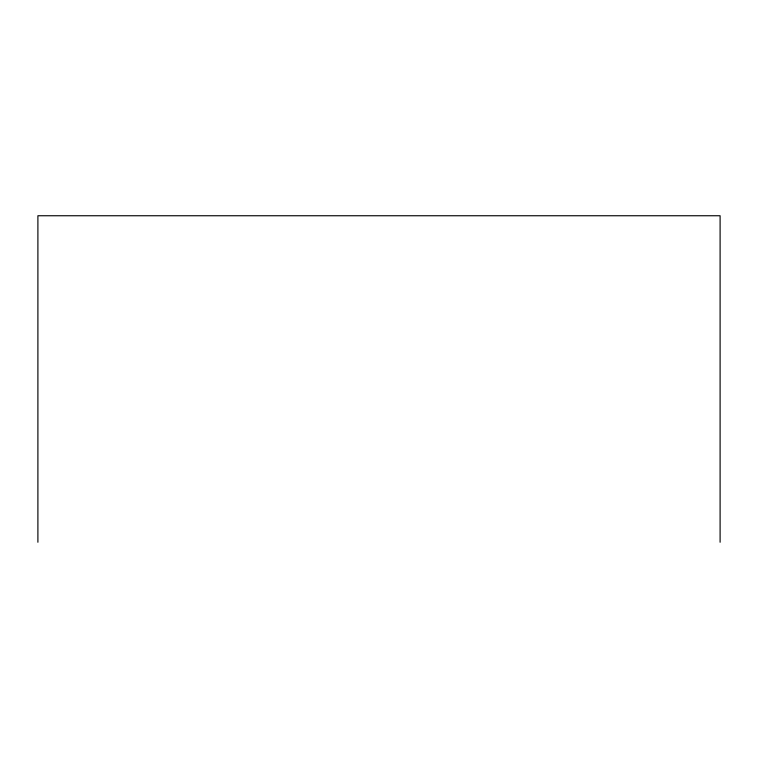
<?xml version="1.0" encoding="UTF-8"?>
<svg xmlns="http://www.w3.org/2000/svg" width="758" height="758" viewBox="0 0 758 758"><rect width="100%" height="100%" fill="white"/><g stroke="black" fill="none" stroke-linecap="round" stroke-linejoin="round"><path stroke-width="1.14" d="M720.1 542.254L720.1 215.746L37.9 215.746L37.9 542.254"/></g></svg>
